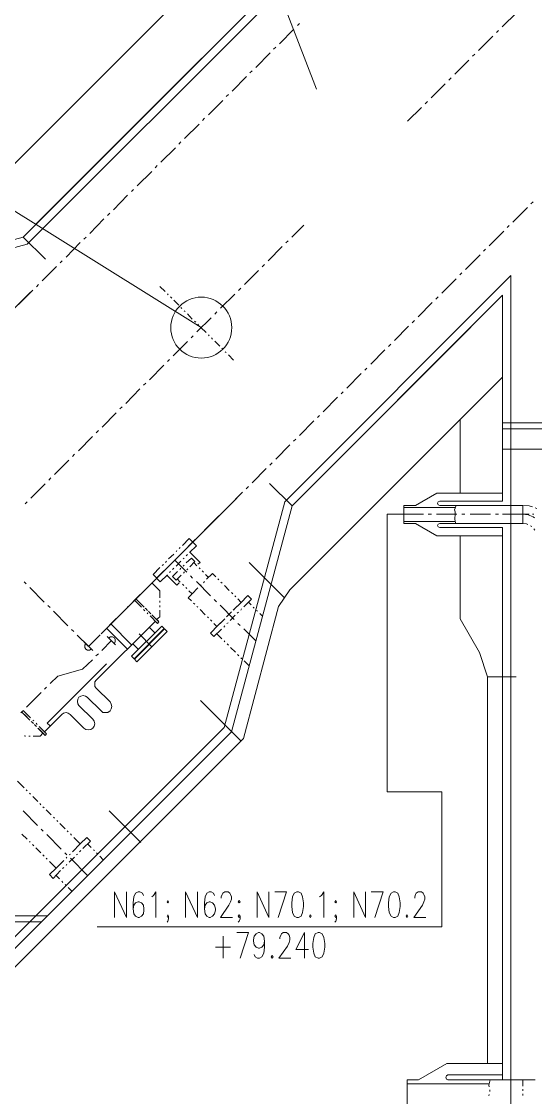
# Model space of a CAD drawing. Header units: millimetres. Extents: x 0 to 588, y 0 to 874.
# Drawn here: x 209.8 to 245.2, y 630.5 to 704.4 of the extents above; entities that cross this region are included whole.
import ezdxf

# ---------------------------------------------------------------- set-up
doc = ezdxf.new("R2010")
doc.units = ezdxf.units.MM
doc.layers.get('0').update_dxf_attribs({"lineweight": 18})

msp = doc.modelspace()

# ---------------------------------------------------------------- linework, layer by layer
at = {"color": 0, "lineweight": 0}
for points in [[(204.174, 689.462), (242.887, 728.176)], [(209.952, 689.588), (242.887, 722.545)], [(243.459, 722.312), (210.227, 689.102), (194.712, 684.932)], [(230.103, 699.748), (223.689, 716.407)], [(242.866, 704.046), (243.861, 705.019)], [(228.791, 704.13), (228.939, 704.279)], [(227.563, 702.881), (228.558, 703.876)], [(241.237, 702.416), (242.231, 703.389)], [(242.464, 703.644), (242.612, 703.791)], [(227.161, 702.5), (227.309, 702.648)], [(210.799, 690.456), (222.229, 701.887)], [(225.933, 701.251), (226.928, 702.246)], [(239.607, 700.786), (240.58, 701.759)], [(240.834, 702.014), (240.982, 702.162)], [(225.531, 700.871), (225.679, 701.019)], [(224.303, 699.621), (225.298, 700.616)], [(239.204, 700.384), (239.353, 700.532)], [(237.977, 699.156), (238.951, 700.13)], [(222.673, 697.992), (223.668, 698.987)], [(223.901, 699.241), (224.049, 699.389)], [(237.575, 698.754), (237.723, 698.902)], [(236.368, 697.547), (237.321, 698.5)], [(221.043, 696.362), (222.038, 697.357)], [(222.271, 697.611), (222.419, 697.759)], [(222.186, 683.366), (201.486, 696.277), (188.743, 696.277)], [(220.641, 695.981), (220.79, 696.129)], [(219.414, 694.732), (220.409, 695.727)], [(219.012, 694.351), (219.16, 694.5)], [(217.784, 693.102), (218.779, 694.097)], [(216.154, 691.473), (217.128, 692.467)], [(217.382, 692.721), (217.53, 692.869)], [(243.607, 690.626), (244.602, 691.62)], [(244.835, 691.875), (244.983, 692.023)], [(214.524, 689.843), (215.498, 690.837)], [(215.752, 691.07), (215.9, 691.24)], [(228.41, 689.588), (229.235, 690.414)], [(241.977, 688.996), (242.972, 689.991)], [(243.205, 690.245), (243.353, 690.393)], [(194.416, 685.44), (209.952, 689.588)], [(209.952, 689.588), (211.476, 688.065)], [(212.894, 688.213), (213.868, 689.208)], [(214.122, 689.44), (214.27, 689.588)], [(228.007, 689.187), (228.155, 689.334)], [(226.78, 687.959), (227.753, 688.933)], [(241.575, 688.615), (241.723, 688.763)], [(212.492, 687.81), (212.64, 687.959)], [(226.377, 687.557), (226.526, 687.705)], [(240.347, 687.366), (241.342, 688.361)], [(211.264, 686.583), (212.238, 687.578)], [(225.15, 686.329), (226.124, 687.302)], [(239.945, 686.985), (240.094, 687.133)], [(210.862, 686.181), (211.011, 686.329)], [(243.459, 686.943), (227.923, 671.406), (223.753, 655.891)], [(238.718, 685.736), (239.713, 686.731)], [(243.459, 96.16), (243.459, 686.943)], [(201.147, 676.487), (210.46, 685.8)], [(209.635, 684.953), (210.608, 685.948)], [(219.35, 686.202), (219.71, 685.842)], [(219.858, 685.694), (219.922, 685.63)], [(220.07, 685.482), (220.155, 685.398)], [(223.52, 684.699), (224.494, 685.673)], [(224.748, 685.927), (224.896, 686.075)], [(228.431, 671.11), (242.887, 685.588)], [(238.315, 685.334), (238.464, 685.482)], [(242.887, 671.449), (242.887, 685.588)], [(220.303, 685.249), (220.641, 684.911)], [(220.79, 684.762), (220.853, 684.678)], [(237.088, 684.106), (238.061, 685.101)], [(221.001, 684.53), (221.086, 684.466)], [(221.234, 684.318), (221.573, 683.958)], [(221.89, 683.069), (222.864, 684.043)], [(223.118, 684.297), (223.266, 684.445)], [(221.721, 683.81), (221.805, 683.746)], [(221.954, 683.598), (222.017, 683.514)], [(222.165, 683.366), (222.525, 683.027)], [(229.277, 671.978), (240.707, 683.408)], [(235.458, 682.477), (236.432, 683.472)], [(236.686, 683.704), (236.834, 683.853)], [(221.488, 682.667), (221.636, 682.815)], [(222.673, 682.879), (222.737, 682.815)], [(222.885, 682.667), (222.97, 682.583)], [(220.26, 681.44), (221.234, 682.413)], [(223.118, 682.434), (223.457, 682.095)], [(223.605, 681.948), (223.689, 681.863)], [(233.828, 680.847), (234.802, 681.841)], [(235.056, 682.074), (235.204, 682.223)], [(219.858, 681.037), (220.006, 681.186)], [(223.838, 681.715), (223.901, 681.651)], [(224.049, 681.503), (224.409, 681.143)], [(218.631, 679.789), (219.604, 680.783)], [(233.426, 680.444), (233.574, 680.593)], [(228.282, 665.353), (242.887, 679.958)], [(232.198, 679.217), (233.172, 680.212)], [(217.001, 678.159), (217.974, 679.154)], [(218.228, 679.408), (218.376, 679.555)], [(231.796, 678.815), (231.944, 678.963)], [(230.569, 677.587), (231.542, 678.582)], [(215.371, 676.529), (216.345, 677.523)], [(216.599, 677.777), (216.747, 677.926)], [(228.939, 675.957), (229.912, 676.952)], [(230.166, 677.185), (230.315, 677.333)], [(239.966, 671.999), (239.966, 677.037)], [(242.887, 676.825), (248.497, 676.825)], [(213.741, 674.899), (214.715, 675.894)], [(214.969, 676.148), (215.117, 676.296)], [(242.887, 676.402), (248.497, 676.402)], [(227.309, 674.328), (228.282, 675.322)], [(228.536, 675.555), (228.685, 675.703)], [(213.339, 674.518), (213.487, 674.666)], [(242.887, 675.005), (247.777, 675.005)], [(212.111, 673.269), (213.085, 674.264)], [(225.679, 672.698), (226.653, 673.692)], [(226.907, 673.926), (227.055, 674.073)], [(211.709, 672.888), (211.857, 673.036)], [(210.481, 671.639), (211.455, 672.634)], [(225.277, 672.296), (225.425, 672.444)], [(226.886, 672.655), (228.431, 671.11)], [(215.307, 662.326), (224.621, 671.639)], [(224.049, 671.068), (225.023, 672.062)], [(238.379, 671.999), (236.897, 671.153)], [(242.887, 671.999), (238.379, 671.999)], [(238.57, 671.449), (238.464, 671.406), (238.421, 671.301), (238.464, 671.195), (238.57, 671.153)], [(242.887, 671.449), (238.57, 671.449)], [(210.079, 671.258), (210.227, 671.406)], [(223.647, 670.666), (223.795, 670.814)], [(224.261, 655.595), (228.431, 671.11)], [(236.897, 671.153), (236.114, 671.153)], [(236.114, 669.903), (236.114, 671.153)], [(239.628, 671.004), (236.114, 671.004)], [(244.285, 671.153), (238.57, 671.153)], [(239.691, 669.903), (239.628, 670.052), (239.607, 670.221), (239.628, 670.538), (239.628, 670.708), (239.585, 670.856), (239.713, 671.153)], [(244.285, 669.903), (244.285, 671.153)], [(244.941, 671.046), (244.729, 671.11), (244.285, 671.153)], [(245.237, 670.941), (245.131, 670.983)], [(222.419, 669.438), (223.393, 670.433)], [(234.95, 670.538), (236.114, 670.538)], [(238.718, 642.197), (238.718, 651.468), (234.95, 651.468), (234.95, 670.538)], [(237.448, 670.538), (236.114, 670.538)], [(239.628, 670.052), (236.114, 670.052)], [(237.998, 670.538), (237.786, 670.538)], [(239.755, 670.538), (238.358, 670.538)], [(240.305, 670.538), (240.094, 670.538)], [(242.062, 670.538), (240.665, 670.538)], [(242.612, 670.538), (242.401, 670.538)], [(242.887, 670.538), (243.417, 670.538)], [(244.285, 670.538), (242.972, 670.538)], [(243.628, 670.538), (243.713, 670.538)], [(243.925, 670.538), (244.03, 670.538)], [(244.242, 670.538), (244.729, 670.538)], [(245.089, 670.306), (244.983, 670.369), (244.644, 670.496), (244.285, 670.538)], [(244.941, 670.538), (245.047, 670.538)], [(236.897, 669.903), (236.114, 669.903)], [(238.379, 669.057), (236.897, 669.903)], [(238.57, 669.903), (238.464, 669.861), (238.421, 669.777), (238.464, 669.671), (238.57, 669.629), (242.887, 669.629)], [(244.285, 669.903), (238.57, 669.903)], [(242.887, 659.362), (242.887, 669.629)], [(244.623, 669.84), (244.538, 669.883), (244.285, 669.903)], [(244.898, 669.692), (244.814, 669.755)], [(245.11, 669.459), (245.047, 669.544)], [(220.79, 667.808), (221.763, 668.803)], [(221.361, 668.866), (220.895, 668.401)], [(221.361, 668.866), (221.848, 668.38)], [(222.017, 669.036), (222.165, 669.184)], [(242.887, 669.057), (238.379, 669.057)], [(239.966, 663.363), (239.966, 669.057)], [(220.303, 667.808), (219.943, 667.469)], [(220.514, 668.041), (220.451, 667.957)], [(220.747, 668.252), (220.662, 668.189)], [(221.234, 667.766), (221.149, 667.681)], [(221.848, 668.38), (221.382, 667.914)], [(221.403, 667.935), (222.102, 667.237)], [(219.138, 666.178), (220.133, 667.152)], [(219.583, 667.089), (219.498, 667.025)], [(219.795, 667.322), (219.731, 667.237)], [(220.366, 667.385), (221.192, 666.559)], [(220.387, 667.406), (220.536, 667.554)], [(220.79, 667.322), (220.451, 666.983)], [(221.001, 667.533), (220.938, 667.469)], [(220.938, 666.983), (221.001, 667.046)], [(221.149, 667.194), (221.509, 667.533)], [(221.403, 666.94), (221.742, 667.3)], [(221.509, 667.533), (221.742, 667.3)], [(221.679, 667.215), (221.89, 667.004)], [(222.102, 667.237), (221.954, 667.109)], [(225.488, 667.215), (227.901, 664.803)], [(219.35, 666.877), (218.885, 666.411)], [(218.885, 666.411), (219.371, 665.903)], [(219.858, 666.39), (219.371, 665.903)], [(219.816, 666.348), (220.514, 665.67)], [(220.07, 666.602), (220.006, 666.538)], [(220.303, 666.834), (220.218, 666.75)], [(220.218, 666.263), (220.557, 666.602)], [(220.472, 666.009), (220.218, 666.263)], [(220.472, 666.009), (220.811, 666.348)], [(220.705, 666.75), (220.79, 666.834)], [(220.959, 666.496), (221.043, 666.58)], [(221.192, 666.728), (221.255, 666.792)], [(221.446, 666.305), (221.594, 666.157)], [(222.038, 666.855), (222.102, 666.792)], [(222.25, 666.644), (222.335, 666.559)], [(222.483, 666.411), (222.695, 666.199)], [(222.948, 666.475), (222.546, 666.073)], [(222.948, 666.475), (223.181, 666.242)], [(210.164, 665.755), (210.016, 665.903)], [(217.509, 664.548), (218.504, 665.522)], [(218.757, 665.776), (218.906, 665.924)], [(219.35, 665.268), (218.779, 665.819)], [(220.641, 665.797), (220.514, 665.67)], [(220.536, 666.094), (220.747, 665.882)], [(220.662, 665.819), (220.641, 665.797)], [(220.895, 665.734), (220.98, 665.649)], [(221.848, 665.924), (222.821, 664.93)], [(222.186, 665.691), (222.102, 665.628)], [(222.398, 665.924), (222.335, 665.84)], [(223.329, 666.094), (223.393, 666.03)], [(223.541, 665.882), (223.626, 665.797)], [(223.774, 665.649), (224.113, 665.311)], [(211.392, 664.506), (210.397, 665.501)], [(219.329, 664.803), (219.35, 665.268)], [(221.128, 665.501), (221.192, 665.437)], [(221.53, 665.056), (221.298, 664.803)], [(221.298, 664.803), (221.509, 664.591)], [(221.34, 665.289), (221.552, 665.077)], [(221.954, 665.48), (221.552, 665.077)], [(224.261, 665.162), (224.345, 665.077)], [(224.494, 664.93), (224.557, 664.866)], [(225.383, 664.951), (224.875, 664.422)], [(228.282, 665.353), (227.499, 664.21), (225.086, 655.129)], [(225.383, 664.951), (225.637, 664.696), (225.107, 664.188)], [(211.794, 664.125), (211.645, 664.274)], [(217.128, 664.146), (217.276, 664.294)], [(218.08, 664.146), (217.593, 664.633)], [(218.186, 664.231), (217.699, 664.718)], [(217.89, 664.527), (218.271, 664.146)], [(218.419, 664.019), (218.334, 664.083)], [(219.329, 664.485), (219.329, 664.591)], [(219.329, 664.167), (219.329, 664.274)], [(221.657, 664.443), (221.742, 664.358)], [(221.89, 664.21), (221.954, 664.146)], [(223.076, 664.676), (223.224, 664.527)], [(223.478, 664.294), (224.451, 663.3)], [(224.938, 664.485), (224.388, 663.956)], [(224.494, 664.062), (224.43, 663.977)], [(224.726, 664.274), (224.642, 664.21)], [(224.705, 664.718), (224.938, 664.485)], [(224.959, 664.04), (224.896, 663.956)], [(225.425, 664.506), (225.615, 664.316)], [(225.764, 664.167), (225.827, 664.083)], [(213.021, 662.876), (212.026, 663.871)], [(215.879, 662.919), (216.874, 663.893)], [(218.313, 663.914), (218.228, 663.998)], [(218.419, 663.998), (218.482, 663.934)], [(218.525, 663.702), (218.461, 663.765)], [(218.631, 663.787), (218.567, 663.871)], [(218.631, 663.787), (218.715, 663.702)], [(219.181, 663.045), (218.673, 663.553)], [(219.266, 663.151), (218.779, 663.638)], [(218.863, 663.553), (219.244, 663.194)], [(219.117, 663.3), (219.329, 663.49)], [(219.329, 663.49), (219.329, 663.956)], [(222.102, 663.998), (222.462, 663.638)], [(222.61, 663.49), (222.673, 663.427)], [(223.795, 663.363), (223.266, 662.834)], [(223.774, 663.342), (223.71, 663.258)], [(224.261, 663.829), (223.922, 663.49)], [(224.028, 663.596), (223.943, 663.511)], [(224.24, 663.808), (224.176, 663.744)], [(224.515, 663.596), (224.176, 663.236)], [(224.748, 663.808), (224.663, 663.744)], [(225.975, 663.934), (226.06, 663.871)], [(226.208, 663.723), (226.399, 663.533)], [(239.966, 663.363), (241.3, 661.035), (241.85, 659.362)], [(213.423, 662.474), (213.275, 662.622)], [(219.033, 663.194), (214.969, 659.151)], [(215.498, 662.516), (215.646, 662.665)], [(215.667, 662.707), (217.107, 661.268)], [(215.964, 663.004), (217.403, 661.564)], [(218.609, 662.771), (218.99, 662.39)], [(219.266, 663.151), (219.181, 663.045)], [(222.821, 663.279), (222.906, 663.194)], [(223.329, 662.898), (222.821, 662.369)], [(223.054, 663.045), (223.266, 662.834)], [(223.583, 662.644), (223.054, 662.136)], [(223.562, 663.109), (223.478, 663.045)], [(223.795, 662.876), (223.732, 662.791)], [(224.028, 663.088), (223.943, 663.024)], [(224.705, 663.045), (224.853, 662.898)], [(225.107, 662.665), (225.933, 661.839)], [(214.44, 661.479), (213.656, 662.241)], [(214.44, 661.458), (215.244, 662.263)], [(216.027, 661.861), (215.35, 661.183)], [(215.731, 662.136), (216.302, 661.564)], [(216.218, 661.67), (216.281, 661.797), (216.281, 661.924), (216.218, 662.051), (216.09, 662.115), (215.942, 662.115), (215.837, 662.051)], [(217.911, 662.326), (218.8, 661.437)], [(222.821, 662.369), (223.054, 662.136)], [(223.266, 662.326), (223.605, 661.987)], [(223.753, 661.839), (223.816, 661.776)], [(214.736, 661.183), (214.143, 661.755)], [(214.249, 661.649), (214.185, 661.543), (214.185, 661.394), (214.249, 661.268), (214.376, 661.204), (214.503, 661.204), (214.63, 661.268)], [(217.466, 661.649), (217.869, 661.247)], [(223.964, 661.628), (224.049, 661.543)], [(224.197, 661.394), (224.536, 661.056)], [(214.715, 660.548), (214.037, 659.892)], [(215.117, 660.95), (214.947, 660.802)], [(224.684, 660.908), (224.769, 660.823)], [(224.917, 660.675), (224.981, 660.612)], [(225.129, 660.463), (225.467, 660.125)], [(211.815, 655.997), (211.603, 656.187), (215.667, 660.252)], [(212.323, 659.426), (214.037, 659.892)], [(211.815, 658.918), (212.323, 659.426)], [(214.969, 659.151), (214.884, 659.024), (214.863, 658.855), (214.884, 658.707), (214.969, 658.58)], [(241.85, 659.362), (241.85, 632.799)], [(241.85, 659.362), (243.819, 659.362)], [(242.887, 659.362), (242.887, 631.677)], [(210.185, 657.288), (211.18, 658.283)], [(211.413, 658.516), (211.561, 658.664)], [(214.355, 657.966), (215.307, 657.034), (215.434, 656.929), (215.604, 656.908), (215.773, 656.929), (215.921, 657.034), (216.006, 657.161), (216.048, 657.33), (216.006, 657.5), (215.921, 657.648), (214.969, 658.58)], [(213.169, 656.78), (214.122, 655.849), (214.249, 655.743), (214.418, 655.722), (214.588, 655.743), (214.736, 655.849), (214.821, 655.976), (214.863, 656.145), (214.821, 656.315), (214.736, 656.463), (213.783, 657.394)], [(214.355, 657.966), (214.228, 658.051), (214.08, 658.093), (213.91, 658.051), (213.783, 657.966), (213.699, 657.839), (213.678, 657.669), (213.699, 657.521), (213.783, 657.394)], [(222.123, 657.733), (224.896, 654.96)], [(209.783, 656.886), (209.931, 657.034)], [(210.354, 656.442), (209.846, 656.95)], [(210.46, 656.548), (209.952, 657.056)], [(210.037, 656.78), (210.418, 656.399)], [(212.598, 656.78), (211.413, 655.595)], [(213.169, 656.78), (213.042, 656.865), (212.894, 656.908), (212.725, 656.865), (212.598, 656.78)], [(210.587, 656.23), (210.502, 656.294)], [(210.566, 656.251), (210.651, 656.167)], [(210.693, 656.336), (210.608, 656.399)], [(210.799, 655.997), (210.735, 656.082)], [(210.799, 656.019), (210.862, 655.955)], [(210.905, 656.103), (210.841, 656.187)], [(211.561, 655.447), (211.053, 655.955)], [(157.078, 589.216), (223.753, 655.891)], [(157.565, 588.899), (224.261, 655.595)], [(210.121, 655.299), (210.016, 655.32)], [(210.439, 655.299), (210.333, 655.299)], [(211.116, 655.299), (210.63, 655.299)], [(211.455, 655.341), (210.947, 655.849)], [(211.011, 655.807), (211.392, 655.426)], [(211.307, 655.489), (211.116, 655.299)], [(211.561, 655.447), (211.455, 655.341)], [(158.327, 588.369), (225.086, 655.129)], [(209.55, 652.208), (210.016, 651.743)], [(210.164, 651.595), (210.227, 651.531)], [(210.375, 651.383), (210.46, 651.298)], [(210.608, 651.15), (210.947, 650.811)], [(209.952, 650.155), (210.926, 649.16)], [(211.095, 650.663), (211.159, 650.579)], [(211.307, 650.431), (211.392, 650.367)], [(211.54, 650.219), (211.878, 649.88)], [(215.858, 650.155), (218.038, 647.975)], [(212.026, 649.732), (212.111, 649.647)], [(212.259, 649.499), (212.323, 649.436)], [(212.471, 649.288), (212.831, 648.928)], [(209.868, 648.547), (210.227, 648.208)], [(211.18, 648.907), (211.328, 648.758)], [(211.582, 648.525), (212.556, 647.531)], [(212.979, 648.779), (213.042, 648.716)], [(213.191, 648.568), (213.275, 648.483)], [(210.375, 648.06), (210.439, 647.996)], [(210.587, 647.848), (210.672, 647.764)], [(213.339, 647.34), (213.868, 647.89)], [(213.423, 648.335), (213.868, 647.89)], [(213.868, 647.89), (214.334, 648.335)], [(214.059, 647.573), (214.566, 648.081)], [(214.334, 648.335), (214.566, 648.081)], [(214.376, 647.89), (214.63, 647.636)], [(210.82, 647.615), (211.159, 647.276)], [(211.307, 647.129), (211.392, 647.044)], [(212.81, 647.276), (212.958, 647.129)], [(213.106, 647.129), (213.191, 647.192)], [(213.614, 647.129), (213.678, 647.192)], [(213.826, 647.34), (213.91, 647.425)], [(214.778, 647.488), (214.842, 647.425)], [(214.99, 647.276), (215.075, 647.192)], [(215.223, 647.044), (215.456, 646.79)], [(211.54, 646.896), (211.603, 646.832)], [(211.751, 646.684), (212.217, 646.218)], [(212.217, 646.218), (212.746, 646.747)], [(212.894, 646.896), (212.958, 646.98)], [(212.894, 646.409), (212.958, 646.494)], [(213.106, 646.642), (213.466, 646.98)], [(213.212, 646.896), (214.376, 645.71)], [(212.217, 646.218), (211.751, 645.774), (212.005, 645.519)], [(212.005, 645.519), (212.513, 646.049)], [(212.196, 645.731), (212.45, 645.477)], [(212.661, 646.197), (212.746, 646.261)], [(212.598, 645.329), (212.683, 645.245)], [(212.831, 645.096), (212.894, 645.033)], [(213.042, 644.885), (213.297, 644.63)], [(216.218, 642.832), (216.218, 644.588), (217.043, 642.832), (217.043, 644.588)], [(218.207, 644.335), (218.144, 644.504), (217.974, 644.588), (217.847, 644.588), (217.678, 644.504), (217.551, 644.25), (217.509, 643.827), (217.509, 643.424), (217.551, 643.086), (217.678, 642.916), (217.847, 642.832), (217.911, 642.832), (218.08, 642.916), (218.207, 643.086), (218.25, 643.34), (218.25, 643.424), (218.207, 643.678), (218.08, 643.827), (217.911, 643.911), (217.847, 643.911), (217.678, 643.827), (217.551, 643.678), (217.509, 643.424)], [(218.779, 644.25), (218.906, 644.335), (219.075, 644.588), (219.075, 642.832)], [(221.107, 642.832), (221.107, 644.588), (221.933, 642.832), (221.933, 644.588)], [(223.097, 644.335), (223.033, 644.504), (222.864, 644.588), (222.737, 644.588), (222.567, 644.504), (222.462, 644.25), (222.398, 643.827), (222.398, 643.424), (222.462, 643.086), (222.567, 642.916), (222.737, 642.832), (222.8, 642.832), (222.97, 642.916), (223.097, 643.086), (223.16, 643.34), (223.16, 643.424), (223.097, 643.678), (222.97, 643.827), (222.8, 643.911), (222.737, 643.911), (222.567, 643.827), (222.462, 643.678), (222.398, 643.424)], [(223.562, 644.165), (223.562, 644.25), (223.626, 644.419), (223.668, 644.504), (223.795, 644.588), (224.028, 644.588), (224.155, 644.504), (224.197, 644.419), (224.261, 644.25), (224.261, 644.081), (224.197, 643.911), (224.091, 643.678), (223.499, 642.832), (224.324, 642.832)], [(226.018, 642.832), (226.018, 644.588), (226.822, 642.832), (226.822, 644.588)], [(227.478, 642.832), (228.05, 644.588), (227.245, 644.588)], [(230.315, 644.25), (230.441, 644.335), (230.611, 644.588), (230.611, 642.832)], [(232.664, 642.832), (232.664, 644.588), (233.468, 642.832), (233.468, 644.588)], [(234.103, 642.832), (234.696, 644.588), (233.87, 644.588)], [(236.855, 644.165), (236.855, 644.25), (236.918, 644.419), (236.961, 644.504), (237.088, 644.588), (237.321, 644.588), (237.427, 644.504), (237.49, 644.419), (237.554, 644.25), (237.554, 644.081), (237.49, 643.911), (237.384, 643.678), (236.792, 642.832), (237.617, 642.832)], [(198.84, 642.938), (211.603, 642.938)], [(219.943, 642.916), (219.879, 642.832), (219.837, 642.916), (219.879, 643.001), (219.943, 642.916), (219.943, 642.747), (219.879, 642.578), (219.837, 642.514)], [(224.853, 642.916), (224.79, 642.832), (224.726, 642.916), (224.79, 643.001), (224.853, 642.916), (224.853, 642.747), (224.79, 642.578), (224.726, 642.514)], [(231.479, 642.916), (231.436, 642.832), (231.373, 642.916), (231.436, 643.001), (231.479, 642.916), (231.479, 642.747), (231.436, 642.578), (231.373, 642.514)], [(198.84, 642.535), (211.201, 642.535)], [(238.718, 642.197), (215.032, 642.197)], [(223.689, 641.54), (223.689, 640.038)], [(224.853, 640.038), (225.425, 641.794), (224.621, 641.794)], [(226.526, 641.202), (226.483, 640.948), (226.356, 640.8), (226.187, 640.715), (226.124, 640.715), (225.954, 640.8), (225.827, 640.948), (225.785, 641.202), (225.785, 641.286), (225.827, 641.54), (225.954, 641.71), (226.124, 641.794), (226.187, 641.794), (226.356, 641.71), (226.483, 641.54), (226.526, 641.202), (226.526, 640.8), (226.483, 640.376), (226.356, 640.122), (226.187, 640.038), (226.06, 640.038), (225.891, 640.122), (225.827, 640.292)], [(227.584, 641.371), (227.584, 641.455), (227.648, 641.625), (227.69, 641.71), (227.817, 641.794), (228.05, 641.794), (228.155, 641.71), (228.219, 641.625), (228.282, 641.455), (228.282, 641.286), (228.219, 641.117), (228.113, 640.863), (227.52, 640.038), (228.346, 640.038)], [(229.277, 641.794), (228.685, 640.63), (229.553, 640.63)], [(229.277, 641.794), (229.277, 640.038)], [(223.16, 640.8), (224.197, 640.8)], [(239.056, 632.799), (237.109, 631.677), (236.326, 631.677), (236.326, 628.608)], [(242.887, 632.799), (239.056, 632.799)], [(239.141, 632.015), (239.035, 631.952), (238.993, 631.846), (239.035, 631.719), (239.141, 631.677)], [(242.887, 632.015), (239.141, 632.015)], [(244.285, 631.677), (239.141, 631.677)], [(242.041, 631.677), (241.956, 631.296), (241.977, 631.19)], [(244.285, 631.677), (244.285, 631.232)], [(245.131, 631.677), (244.285, 631.677)], [(241.977, 631.401), (236.326, 631.401)], [(242.02, 630.978), (242.02, 630.872)], [(244.285, 631.021), (244.285, 630.915)], [(241.977, 630.661), (241.956, 630.576)], [(244.285, 630.703), (244.285, 630.597)]]:
    msp.add_lwpolyline(points, dxfattribs=at)
for points in [[(217.403, 660.781), (217.572, 660.612), (219.647, 662.686), (219.477, 662.855)], [(217.593, 660.591), (217.763, 660.4), (219.837, 662.474), (219.668, 662.665)], [(228.748, 644.588), (228.579, 644.504), (228.452, 644.25), (228.41, 643.827), (228.41, 643.594), (228.452, 643.17), (228.579, 642.916), (228.748, 642.832), (228.875, 642.832), (229.044, 642.916), (229.15, 643.17), (229.214, 643.594), (229.214, 643.827), (229.15, 644.25), (229.044, 644.504), (228.875, 644.588)], [(235.394, 644.588), (235.225, 644.504), (235.098, 644.25), (235.056, 643.827), (235.056, 643.594), (235.098, 643.17), (235.225, 642.916), (235.394, 642.832), (235.522, 642.832), (235.691, 642.916), (235.797, 643.17), (235.86, 643.594), (235.86, 643.827), (235.797, 644.25), (235.691, 644.504), (235.522, 644.588)], [(219.879, 643.996), (219.837, 643.911), (219.879, 643.827), (219.943, 643.911)], [(224.79, 643.996), (224.726, 643.911), (224.79, 643.827), (224.853, 643.911)], [(231.436, 643.996), (231.373, 643.911), (231.436, 643.827), (231.479, 643.911)], [(229.679, 643.001), (229.616, 642.916), (229.679, 642.832), (229.743, 642.916)], [(236.326, 643.001), (236.262, 642.916), (236.326, 642.832), (236.389, 642.916)], [(230.209, 641.794), (230.018, 641.71), (229.912, 641.455), (229.849, 641.033), (229.849, 640.8), (229.912, 640.376), (230.018, 640.122), (230.209, 640.038), (230.315, 640.038), (230.484, 640.122), (230.611, 640.376), (230.674, 640.8), (230.674, 641.033), (230.611, 641.455), (230.484, 641.71), (230.315, 641.794)], [(227.055, 640.207), (226.991, 640.122), (227.055, 640.038), (227.118, 640.122)]]:
    msp.add_lwpolyline(points, close=True, dxfattribs=at)
msp.add_circle((222.186, 683.366), 2.095, dxfattribs=at)

doc.saveas('drawing.dxf')
